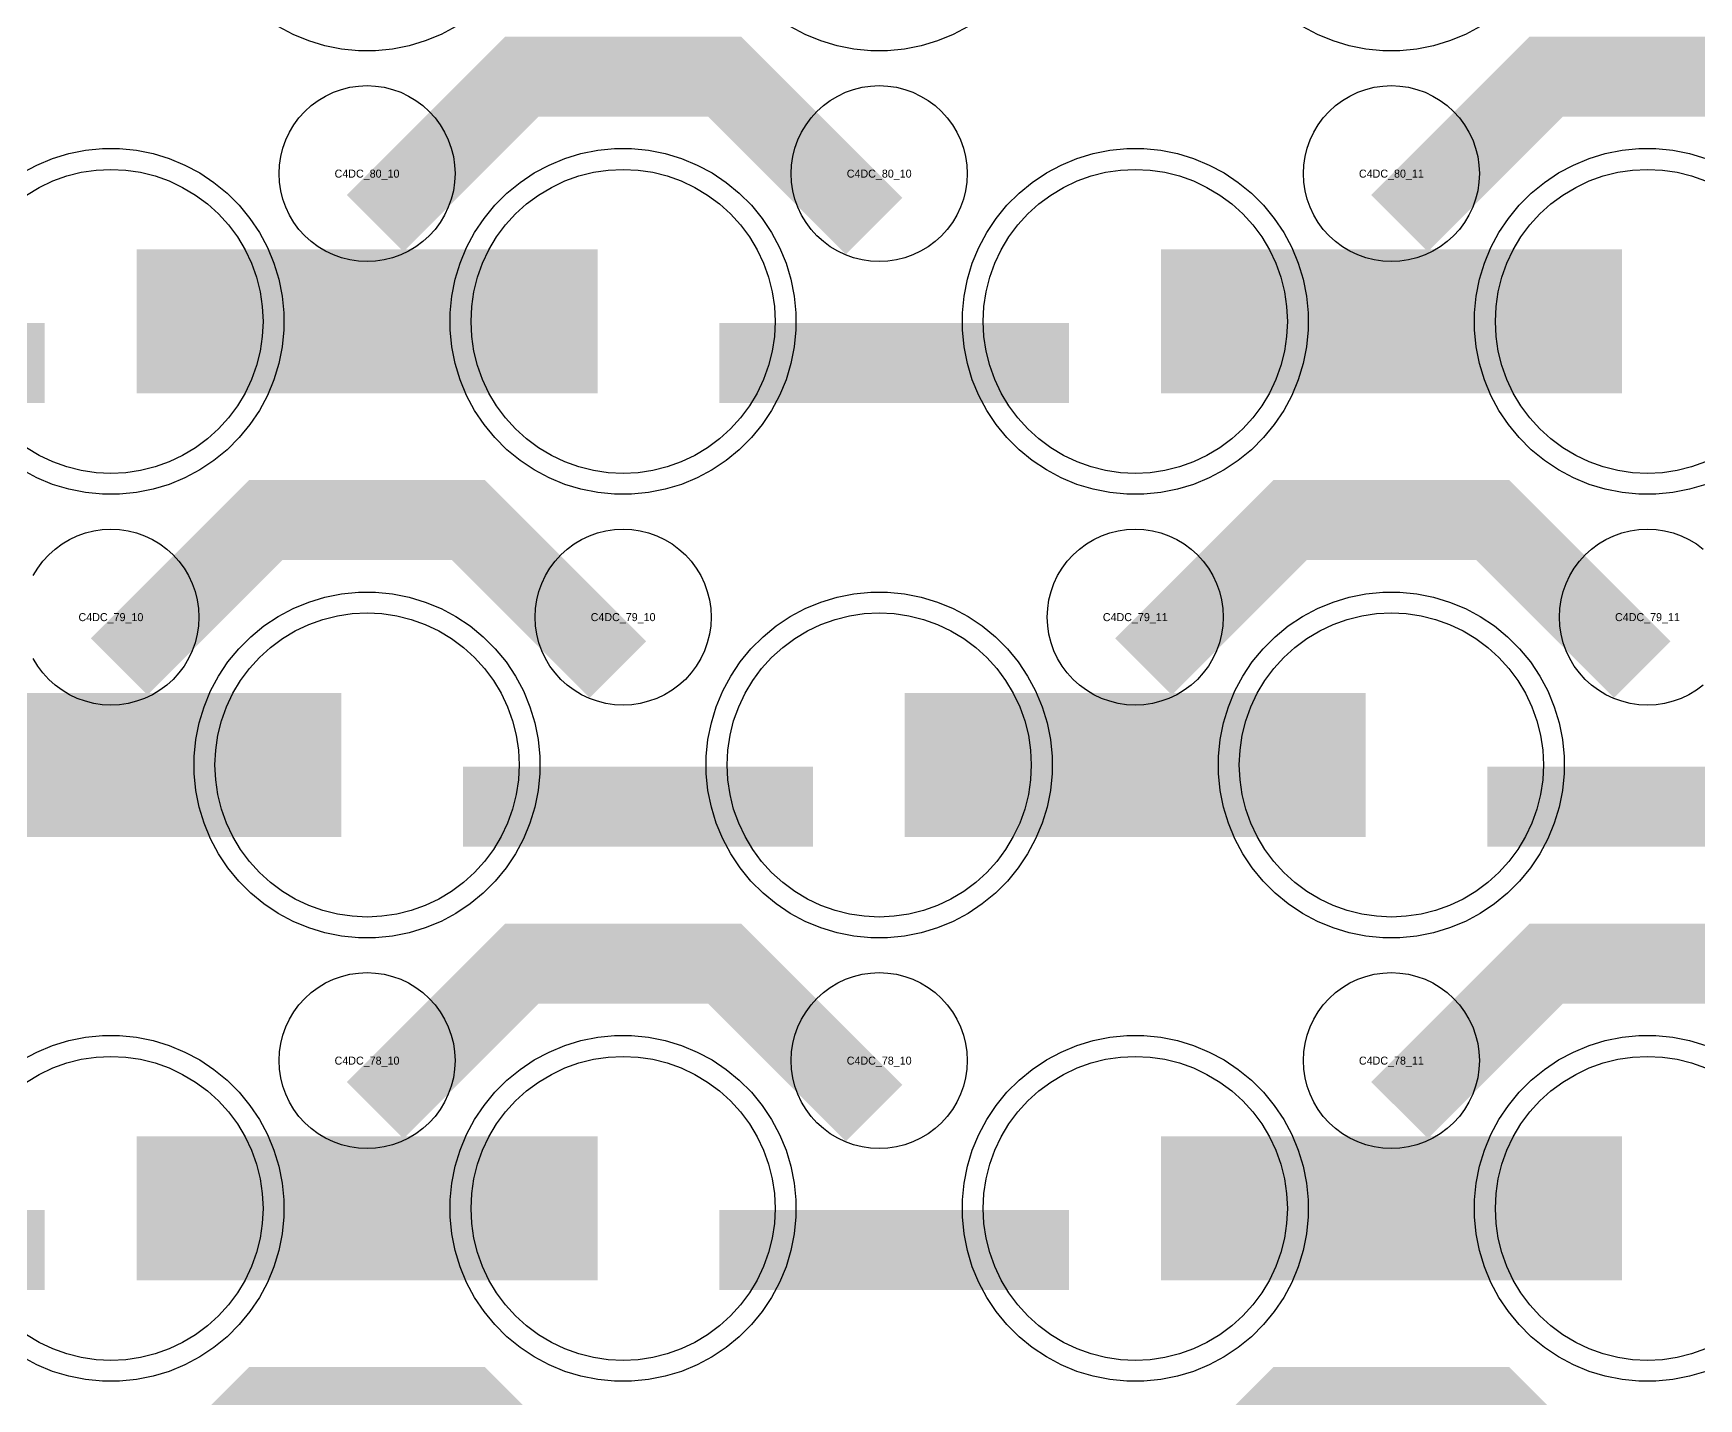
# Model space of a CAD drawing. Extents: x -11880 to 11880, y -14992 to 14992.
# Drawn here: x -8824 to -8304, y -4091 to -3664 of the extents above; entities that cross this region are included whole.
import ezdxf
from ezdxf.enums import TextEntityAlignment as Align

# ---------------------------------------------------------------- set-up
doc = ezdxf.new("R2010")
doc.units = 0
doc.header["$MEASUREMENT"] = 0
for name, color, linetype in [('GDS_775_DT_237', 138, 'CONTINUOUS'), ('RDL1_FS', 34, 'CONTINUOUS'), ('RDL_BS', 160, 'CONTINUOUS')]:
    doc.layers.add(name, color=color, linetype=linetype)

msp = doc.modelspace()

# ---------------------------------------------------------------- linework, layer by layer
at = {"layer": 'RDL1_FS', "color": 240, "true_color": 0xed1f24}
for points in [[(-8826.395, -3714.938), (-8822.395, -3712.54), (-8818.181, -3710.548), (-8813.791, -3708.976), (-8809.268, -3707.844), (-8804.657, -3707.16), (-8800, -3706.931), (-8795.343, -3707.16), (-8790.732, -3707.844), (-8786.209, -3708.976), (-8781.819, -3710.548), (-8777.605, -3712.54), (-8773.605, -3714.938), (-8769.86, -3717.716), (-8766.406, -3720.846), (-8763.276, -3724.3), (-8760.498, -3728.045), (-8758.1, -3732.045), (-8756.108, -3736.259), (-8754.536, -3740.649), (-8753.404, -3745.172), (-8752.72, -3749.783), (-8752.491, -3754.44), (-8752.72, -3759.097), (-8753.404, -3763.708), (-8754.536, -3768.231), (-8756.108, -3772.621), (-8758.1, -3776.835), (-8760.498, -3780.835), (-8763.276, -3784.58), (-8766.406, -3788.034), (-8769.86, -3791.164), (-8773.605, -3793.942), (-8777.605, -3796.34), (-8781.819, -3798.332), (-8786.209, -3799.904), (-8790.732, -3801.036), (-8795.343, -3801.72), (-8800, -3801.949), (-8804.657, -3801.72), (-8809.268, -3801.036), (-8813.791, -3799.904), (-8818.181, -3798.332), (-8822.395, -3796.34), (-8826.395, -3793.942)], [(-8301.819, -3798.332), (-8306.209, -3799.904), (-8310.732, -3801.036), (-8315.343, -3801.72), (-8320, -3801.949), (-8324.657, -3801.72), (-8329.268, -3801.036), (-8333.791, -3799.904), (-8338.181, -3798.332), (-8342.395, -3796.34), (-8346.395, -3793.942), (-8350.14, -3791.164), (-8353.594, -3788.034), (-8356.724, -3784.58), (-8359.502, -3780.835), (-8361.9, -3776.835), (-8363.892, -3772.621), (-8365.464, -3768.231), (-8366.596, -3763.708), (-8367.28, -3759.097), (-8367.509, -3754.44), (-8367.28, -3749.783), (-8366.596, -3745.172), (-8365.464, -3740.649), (-8363.892, -3736.259), (-8361.9, -3732.045), (-8359.502, -3728.045), (-8356.724, -3724.3), (-8353.594, -3720.846), (-8350.14, -3717.716), (-8346.395, -3714.938), (-8342.395, -3712.54), (-8338.181, -3710.548), (-8333.791, -3708.976), (-8329.268, -3707.844), (-8324.657, -3707.16), (-8320, -3706.931), (-8315.343, -3707.16), (-8310.732, -3707.844), (-8306.209, -3708.976), (-8301.819, -3710.548)]]:
    msp.add_lwpolyline(points, dxfattribs=at)
for points in [[(-8640, -3801.949), (-8644.657, -3801.72), (-8649.268, -3801.036), (-8653.791, -3799.904), (-8658.181, -3798.332), (-8662.395, -3796.34), (-8666.395, -3793.942), (-8670.14, -3791.164), (-8673.594, -3788.034), (-8676.724, -3784.58), (-8679.502, -3780.835), (-8681.9, -3776.835), (-8683.892, -3772.621), (-8685.464, -3768.231), (-8686.596, -3763.708), (-8687.28, -3759.097), (-8687.509, -3754.44), (-8687.28, -3749.783), (-8686.596, -3745.172), (-8685.464, -3740.649), (-8683.892, -3736.259), (-8681.9, -3732.045), (-8679.502, -3728.045), (-8676.724, -3724.3), (-8673.594, -3720.846), (-8670.14, -3717.716), (-8666.395, -3714.938), (-8662.395, -3712.54), (-8658.181, -3710.548), (-8653.791, -3708.976), (-8649.268, -3707.844), (-8644.657, -3707.16), (-8640, -3706.931), (-8635.343, -3707.16), (-8630.732, -3707.844), (-8626.209, -3708.976), (-8621.819, -3710.548), (-8617.605, -3712.54), (-8613.605, -3714.938), (-8609.86, -3717.716), (-8606.406, -3720.846), (-8603.276, -3724.3), (-8600.498, -3728.045), (-8598.1, -3732.045), (-8596.108, -3736.259), (-8594.536, -3740.649), (-8593.404, -3745.172), (-8592.72, -3749.783), (-8592.491, -3754.44), (-8592.72, -3759.097), (-8593.404, -3763.708), (-8594.536, -3768.231), (-8596.108, -3772.621), (-8598.1, -3776.835), (-8600.498, -3780.835), (-8603.276, -3784.58), (-8606.406, -3788.034), (-8609.86, -3791.164), (-8613.605, -3793.942), (-8617.605, -3796.34), (-8621.819, -3798.332), (-8626.209, -3799.904), (-8630.732, -3801.036), (-8635.343, -3801.72)], [(-8480, -3801.949), (-8484.657, -3801.72), (-8489.268, -3801.036), (-8493.791, -3799.904), (-8498.181, -3798.332), (-8502.395, -3796.34), (-8506.395, -3793.942), (-8510.14, -3791.164), (-8513.594, -3788.034), (-8516.724, -3784.58), (-8519.502, -3780.835), (-8521.9, -3776.835), (-8523.892, -3772.621), (-8525.464, -3768.231), (-8526.596, -3763.708), (-8527.28, -3759.097), (-8527.509, -3754.44), (-8527.28, -3749.783), (-8526.596, -3745.172), (-8525.464, -3740.649), (-8523.892, -3736.259), (-8521.9, -3732.045), (-8519.502, -3728.045), (-8516.724, -3724.3), (-8513.594, -3720.846), (-8510.14, -3717.716), (-8506.395, -3714.938), (-8502.395, -3712.54), (-8498.181, -3710.548), (-8493.791, -3708.976), (-8489.268, -3707.844), (-8484.657, -3707.16), (-8480, -3706.931), (-8475.343, -3707.16), (-8470.732, -3707.844), (-8466.209, -3708.976), (-8461.819, -3710.548), (-8457.605, -3712.54), (-8453.605, -3714.938), (-8449.86, -3717.716), (-8446.406, -3720.846), (-8443.276, -3724.3), (-8440.498, -3728.045), (-8438.1, -3732.045), (-8436.108, -3736.259), (-8434.536, -3740.649), (-8433.404, -3745.172), (-8432.72, -3749.783), (-8432.491, -3754.44), (-8432.72, -3759.097), (-8433.404, -3763.708), (-8434.536, -3768.231), (-8436.108, -3772.621), (-8438.1, -3776.835), (-8440.498, -3780.835), (-8443.276, -3784.58), (-8446.406, -3788.034), (-8449.86, -3791.164), (-8453.605, -3793.942), (-8457.605, -3796.34), (-8461.819, -3798.332), (-8466.209, -3799.904), (-8470.732, -3801.036), (-8475.343, -3801.72)], [(-8720, -3940.514), (-8724.657, -3940.285), (-8729.268, -3939.601), (-8733.791, -3938.469), (-8738.181, -3936.897), (-8742.395, -3934.905), (-8746.395, -3932.507), (-8750.14, -3929.729), (-8753.594, -3926.599), (-8756.724, -3923.145), (-8759.502, -3919.4), (-8761.9, -3915.4), (-8763.892, -3911.186), (-8765.464, -3906.796), (-8766.596, -3902.273), (-8767.28, -3897.662), (-8767.509, -3893.005), (-8767.28, -3888.348), (-8766.596, -3883.737), (-8765.464, -3879.214), (-8763.892, -3874.824), (-8761.9, -3870.61), (-8759.502, -3866.61), (-8756.724, -3862.865), (-8753.594, -3859.411), (-8750.14, -3856.281), (-8746.395, -3853.503), (-8742.395, -3851.105), (-8738.181, -3849.113), (-8733.791, -3847.541), (-8729.268, -3846.409), (-8724.657, -3845.725), (-8720, -3845.496), (-8715.343, -3845.725), (-8710.732, -3846.409), (-8706.209, -3847.541), (-8701.819, -3849.113), (-8697.605, -3851.105), (-8693.605, -3853.503), (-8689.86, -3856.281), (-8686.406, -3859.411), (-8683.276, -3862.865), (-8680.498, -3866.61), (-8678.1, -3870.61), (-8676.108, -3874.824), (-8674.536, -3879.214), (-8673.404, -3883.737), (-8672.72, -3888.348), (-8672.491, -3893.005), (-8672.72, -3897.662), (-8673.404, -3902.273), (-8674.536, -3906.796), (-8676.108, -3911.186), (-8678.1, -3915.4), (-8680.498, -3919.4), (-8683.276, -3923.145), (-8686.406, -3926.599), (-8689.86, -3929.729), (-8693.605, -3932.507), (-8697.605, -3934.905), (-8701.819, -3936.897), (-8706.209, -3938.469), (-8710.732, -3939.601), (-8715.343, -3940.285)], [(-8560, -3940.514), (-8564.657, -3940.285), (-8569.268, -3939.601), (-8573.791, -3938.469), (-8578.181, -3936.897), (-8582.395, -3934.905), (-8586.395, -3932.507), (-8590.14, -3929.729), (-8593.594, -3926.599), (-8596.724, -3923.145), (-8599.502, -3919.4), (-8601.9, -3915.4), (-8603.892, -3911.186), (-8605.464, -3906.796), (-8606.596, -3902.273), (-8607.28, -3897.662), (-8607.509, -3893.005), (-8607.28, -3888.348), (-8606.596, -3883.737), (-8605.464, -3879.214), (-8603.892, -3874.824), (-8601.9, -3870.61), (-8599.502, -3866.61), (-8596.724, -3862.865), (-8593.594, -3859.411), (-8590.14, -3856.281), (-8586.395, -3853.503), (-8582.395, -3851.105), (-8578.181, -3849.113), (-8573.791, -3847.541), (-8569.268, -3846.409), (-8564.657, -3845.725), (-8560, -3845.496), (-8555.343, -3845.725), (-8550.732, -3846.409), (-8546.209, -3847.541), (-8541.819, -3849.113), (-8537.605, -3851.105), (-8533.605, -3853.503), (-8529.86, -3856.281), (-8526.406, -3859.411), (-8523.276, -3862.865), (-8520.498, -3866.61), (-8518.1, -3870.61), (-8516.108, -3874.824), (-8514.536, -3879.214), (-8513.404, -3883.737), (-8512.72, -3888.348), (-8512.491, -3893.005), (-8512.72, -3897.662), (-8513.404, -3902.273), (-8514.536, -3906.796), (-8516.108, -3911.186), (-8518.1, -3915.4), (-8520.498, -3919.4), (-8523.276, -3923.145), (-8526.406, -3926.599), (-8529.86, -3929.729), (-8533.605, -3932.507), (-8537.605, -3934.905), (-8541.819, -3936.897), (-8546.209, -3938.469), (-8550.732, -3939.601), (-8555.343, -3940.285)], [(-8400, -3940.514), (-8404.657, -3940.285), (-8409.268, -3939.601), (-8413.791, -3938.469), (-8418.181, -3936.897), (-8422.395, -3934.905), (-8426.395, -3932.507), (-8430.14, -3929.729), (-8433.594, -3926.599), (-8436.724, -3923.145), (-8439.502, -3919.4), (-8441.9, -3915.4), (-8443.892, -3911.186), (-8445.464, -3906.796), (-8446.596, -3902.273), (-8447.28, -3897.662), (-8447.509, -3893.005), (-8447.28, -3888.348), (-8446.596, -3883.737), (-8445.464, -3879.214), (-8443.892, -3874.824), (-8441.9, -3870.61), (-8439.502, -3866.61), (-8436.724, -3862.865), (-8433.594, -3859.411), (-8430.14, -3856.281), (-8426.395, -3853.503), (-8422.395, -3851.105), (-8418.181, -3849.113), (-8413.791, -3847.541), (-8409.268, -3846.409), (-8404.657, -3845.725), (-8400, -3845.496), (-8395.343, -3845.725), (-8390.732, -3846.409), (-8386.209, -3847.541), (-8381.819, -3849.113), (-8377.605, -3851.105), (-8373.605, -3853.503), (-8369.86, -3856.281), (-8366.406, -3859.411), (-8363.276, -3862.865), (-8360.498, -3866.61), (-8358.1, -3870.61), (-8356.108, -3874.824), (-8354.536, -3879.214), (-8353.404, -3883.737), (-8352.72, -3888.348), (-8352.491, -3893.005), (-8352.72, -3897.662), (-8353.404, -3902.273), (-8354.536, -3906.796), (-8356.108, -3911.186), (-8358.1, -3915.4), (-8360.498, -3919.4), (-8363.276, -3923.145), (-8366.406, -3926.599), (-8369.86, -3929.729), (-8373.605, -3932.507), (-8377.605, -3934.905), (-8381.819, -3936.897), (-8386.209, -3938.469), (-8390.732, -3939.601), (-8395.343, -3940.285)]]:
    msp.add_lwpolyline(points, close=True, dxfattribs=at)
for points in [[(-8791.998, -3754.44, 45, 45, 0), (-8719.998, -3754.44, 45, 45, 0)], [(-8719.998, -3754.44, 45, 45, 0), (-8647.998, -3754.44, 45, 45, 0)], [(-8471.998, -3754.44, 45, 45, 0), (-8399.998, -3754.44, 45, 45, 0)], [(-8399.998, -3754.44, 45, 45, 0), (-8327.998, -3754.44, 45, 45, 0)], [(-8871.998, -3893.005, 45, 45, 0), (-8799.998, -3893.005, 45, 45, 0)], [(-8799.998, -3893.005, 45, 45, 0), (-8727.998, -3893.005, 45, 45, 0)], [(-8551.998, -3893.005, 45, 45, 0), (-8479.998, -3893.005, 45, 45, 0)], [(-8479.998, -3893.005, 45, 45, 0), (-8407.998, -3893.005, 45, 45, 0)]]:
    msp.add_lwpolyline(points, format="xyseb", dxfattribs=at)
at = {"layer": 'RDL1_FS'}
for points in [[(-8826.395, -3992.063), (-8822.395, -3989.665), (-8818.181, -3987.673), (-8813.791, -3986.101), (-8809.268, -3984.969), (-8804.657, -3984.285), (-8800, -3984.056), (-8795.343, -3984.285), (-8790.732, -3984.969), (-8786.209, -3986.101), (-8781.819, -3987.673), (-8777.605, -3989.665), (-8773.605, -3992.063), (-8769.86, -3994.841), (-8766.406, -3997.971), (-8763.276, -4001.425), (-8760.498, -4005.17), (-8758.1, -4009.17), (-8756.108, -4013.384), (-8754.536, -4017.774), (-8753.404, -4022.297), (-8752.72, -4026.908), (-8752.491, -4031.565), (-8752.72, -4036.222), (-8753.404, -4040.833), (-8754.536, -4045.356), (-8756.108, -4049.746), (-8758.1, -4053.96), (-8760.498, -4057.96), (-8763.276, -4061.705), (-8766.406, -4065.159), (-8769.86, -4068.289), (-8773.605, -4071.067), (-8777.605, -4073.465), (-8781.819, -4075.457), (-8786.209, -4077.029), (-8790.732, -4078.161), (-8795.343, -4078.845), (-8800, -4079.074), (-8804.657, -4078.845), (-8809.268, -4078.161), (-8813.791, -4077.029), (-8818.181, -4075.457), (-8822.395, -4073.465), (-8826.395, -4071.067)], [(-8301.819, -4075.457), (-8306.209, -4077.029), (-8310.732, -4078.161), (-8315.343, -4078.845), (-8320, -4079.074), (-8324.657, -4078.845), (-8329.268, -4078.161), (-8333.791, -4077.029), (-8338.181, -4075.457), (-8342.395, -4073.465), (-8346.395, -4071.067), (-8350.14, -4068.289), (-8353.594, -4065.159), (-8356.724, -4061.705), (-8359.502, -4057.96), (-8361.9, -4053.96), (-8363.892, -4049.746), (-8365.464, -4045.356), (-8366.596, -4040.833), (-8367.28, -4036.222), (-8367.509, -4031.565), (-8367.28, -4026.908), (-8366.596, -4022.297), (-8365.464, -4017.774), (-8363.892, -4013.384), (-8361.9, -4009.17), (-8359.502, -4005.17), (-8356.724, -4001.425), (-8353.594, -3997.971), (-8350.14, -3994.841), (-8346.395, -3992.063), (-8342.395, -3989.665), (-8338.181, -3987.673), (-8333.791, -3986.101), (-8329.268, -3984.969), (-8324.657, -3984.285), (-8320, -3984.056), (-8315.343, -3984.285), (-8310.732, -3984.969), (-8306.209, -3986.101), (-8301.819, -3987.673)]]:
    msp.add_lwpolyline(points, dxfattribs=at)
for points in [[(-8640, -4079.074), (-8644.657, -4078.845), (-8649.268, -4078.161), (-8653.791, -4077.029), (-8658.181, -4075.457), (-8662.395, -4073.465), (-8666.395, -4071.067), (-8670.14, -4068.289), (-8673.594, -4065.159), (-8676.724, -4061.705), (-8679.502, -4057.96), (-8681.9, -4053.96), (-8683.892, -4049.746), (-8685.464, -4045.356), (-8686.596, -4040.833), (-8687.28, -4036.222), (-8687.509, -4031.565), (-8687.28, -4026.908), (-8686.596, -4022.297), (-8685.464, -4017.774), (-8683.892, -4013.384), (-8681.9, -4009.17), (-8679.502, -4005.17), (-8676.724, -4001.425), (-8673.594, -3997.971), (-8670.14, -3994.841), (-8666.395, -3992.063), (-8662.395, -3989.665), (-8658.181, -3987.673), (-8653.791, -3986.101), (-8649.268, -3984.969), (-8644.657, -3984.285), (-8640, -3984.056), (-8635.343, -3984.285), (-8630.732, -3984.969), (-8626.209, -3986.101), (-8621.819, -3987.673), (-8617.605, -3989.665), (-8613.605, -3992.063), (-8609.86, -3994.841), (-8606.406, -3997.971), (-8603.276, -4001.425), (-8600.498, -4005.17), (-8598.1, -4009.17), (-8596.108, -4013.384), (-8594.536, -4017.774), (-8593.404, -4022.297), (-8592.72, -4026.908), (-8592.491, -4031.565), (-8592.72, -4036.222), (-8593.404, -4040.833), (-8594.536, -4045.356), (-8596.108, -4049.746), (-8598.1, -4053.96), (-8600.498, -4057.96), (-8603.276, -4061.705), (-8606.406, -4065.159), (-8609.86, -4068.289), (-8613.605, -4071.067), (-8617.605, -4073.465), (-8621.819, -4075.457), (-8626.209, -4077.029), (-8630.732, -4078.161), (-8635.343, -4078.845)], [(-8480, -4079.074), (-8484.657, -4078.845), (-8489.268, -4078.161), (-8493.791, -4077.029), (-8498.181, -4075.457), (-8502.395, -4073.465), (-8506.395, -4071.067), (-8510.14, -4068.289), (-8513.594, -4065.159), (-8516.724, -4061.705), (-8519.502, -4057.96), (-8521.9, -4053.96), (-8523.892, -4049.746), (-8525.464, -4045.356), (-8526.596, -4040.833), (-8527.28, -4036.222), (-8527.509, -4031.565), (-8527.28, -4026.908), (-8526.596, -4022.297), (-8525.464, -4017.774), (-8523.892, -4013.384), (-8521.9, -4009.17), (-8519.502, -4005.17), (-8516.724, -4001.425), (-8513.594, -3997.971), (-8510.14, -3994.841), (-8506.395, -3992.063), (-8502.395, -3989.665), (-8498.181, -3987.673), (-8493.791, -3986.101), (-8489.268, -3984.969), (-8484.657, -3984.285), (-8480, -3984.056), (-8475.343, -3984.285), (-8470.732, -3984.969), (-8466.209, -3986.101), (-8461.819, -3987.673), (-8457.605, -3989.665), (-8453.605, -3992.063), (-8449.86, -3994.841), (-8446.406, -3997.971), (-8443.276, -4001.425), (-8440.498, -4005.17), (-8438.1, -4009.17), (-8436.108, -4013.384), (-8434.536, -4017.774), (-8433.404, -4022.297), (-8432.72, -4026.908), (-8432.491, -4031.565), (-8432.72, -4036.222), (-8433.404, -4040.833), (-8434.536, -4045.356), (-8436.108, -4049.746), (-8438.1, -4053.96), (-8440.498, -4057.96), (-8443.276, -4061.705), (-8446.406, -4065.159), (-8449.86, -4068.289), (-8453.605, -4071.067), (-8457.605, -4073.465), (-8461.819, -4075.457), (-8466.209, -4077.029), (-8470.732, -4078.161), (-8475.343, -4078.845)]]:
    msp.add_lwpolyline(points, close=True, dxfattribs=at)
for points in [[(-8791.998, -4031.565, 45, 45, 0), (-8719.998, -4031.565, 45, 45, 0)], [(-8719.998, -4031.565, 45, 45, 0), (-8647.998, -4031.565, 45, 45, 0)], [(-8471.998, -4031.565, 45, 45, 0), (-8399.998, -4031.565, 45, 45, 0)], [(-8399.998, -4031.565, 45, 45, 0), (-8327.998, -4031.565, 45, 45, 0)]]:
    msp.add_lwpolyline(points, format="xyseb", dxfattribs=at)
at = {"layer": 'RDL_BS'}
for points in [[(-8692.223, -3662.258), (-8696.885, -3664.75), (-8701.795, -3666.781), (-8706.835, -3668.312), (-8712.062, -3669.358), (-8717.356, -3669.875), (-8722.644, -3669.875), (-8727.938, -3669.358), (-8733.165, -3668.312), (-8738.205, -3666.781), (-8743.115, -3664.75), (-8747.777, -3662.258)], [(-8532.223, -3662.258), (-8536.885, -3664.75), (-8541.795, -3666.781), (-8546.835, -3668.312), (-8552.062, -3669.358), (-8557.356, -3669.875), (-8562.644, -3669.875), (-8567.938, -3669.358), (-8573.165, -3668.312), (-8578.205, -3666.781), (-8583.115, -3664.75), (-8587.777, -3662.258)], [(-8372.223, -3662.258), (-8376.885, -3664.75), (-8381.795, -3666.781), (-8386.835, -3668.312), (-8392.062, -3669.358), (-8397.356, -3669.875), (-8402.644, -3669.875), (-8407.938, -3669.358), (-8413.165, -3668.312), (-8418.205, -3666.781), (-8423.115, -3664.75), (-8427.777, -3662.258)], [(-8824.25, -3833.861), (-8822.857, -3831.537), (-8821.254, -3829.374), (-8819.442, -3827.375), (-8817.443, -3825.563), (-8815.28, -3823.96), (-8812.956, -3822.567), (-8810.519, -3821.415), (-8807.984, -3820.508), (-8805.365, -3819.851), (-8802.693, -3819.455), (-8800, -3819.323), (-8797.307, -3819.455), (-8794.635, -3819.851), (-8792.016, -3820.508), (-8789.481, -3821.415), (-8787.044, -3822.567), (-8784.72, -3823.96), (-8782.557, -3825.563), (-8780.558, -3827.375), (-8778.746, -3829.374), (-8777.143, -3831.537), (-8775.75, -3833.861), (-8774.598, -3836.298), (-8773.691, -3838.833), (-8773.034, -3841.452), (-8772.638, -3844.124), (-8772.506, -3846.817), (-8772.638, -3849.51), (-8773.034, -3852.182), (-8773.691, -3854.801), (-8774.598, -3857.336), (-8775.75, -3859.773), (-8777.143, -3862.097), (-8778.746, -3864.26), (-8780.558, -3866.259), (-8782.557, -3868.071), (-8784.72, -3869.674), (-8787.044, -3871.067), (-8789.481, -3872.219), (-8792.016, -3873.126), (-8794.635, -3873.783), (-8797.307, -3874.179), (-8800, -3874.311), (-8802.693, -3874.179), (-8805.365, -3873.783), (-8807.984, -3873.126), (-8810.519, -3872.219), (-8812.956, -3871.067), (-8815.28, -3869.674), (-8817.443, -3868.071), (-8819.442, -3866.259), (-8821.254, -3864.26), (-8822.857, -3862.097), (-8824.25, -3859.773)], [(-8302.557, -3868.071), (-8304.72, -3869.674), (-8307.044, -3871.067), (-8309.481, -3872.219), (-8312.016, -3873.126), (-8314.635, -3873.783), (-8317.307, -3874.179), (-8320, -3874.311), (-8322.693, -3874.179), (-8325.365, -3873.783), (-8327.984, -3873.126), (-8330.519, -3872.219), (-8332.956, -3871.067), (-8335.28, -3869.674), (-8337.443, -3868.071), (-8339.442, -3866.259), (-8341.254, -3864.26), (-8342.857, -3862.097), (-8344.25, -3859.773), (-8345.402, -3857.336), (-8346.309, -3854.801), (-8346.966, -3852.182), (-8347.362, -3849.51), (-8347.494, -3846.817), (-8347.362, -3844.124), (-8346.966, -3841.452), (-8346.309, -3838.833), (-8345.402, -3836.298), (-8344.25, -3833.861), (-8342.857, -3831.537), (-8341.254, -3829.374), (-8339.442, -3827.375), (-8337.443, -3825.563), (-8335.28, -3823.96), (-8332.956, -3822.567), (-8330.519, -3821.415), (-8327.984, -3820.508), (-8325.365, -3819.851), (-8322.693, -3819.455), (-8320, -3819.323), (-8317.307, -3819.455), (-8314.635, -3819.851), (-8312.016, -3820.508), (-8309.481, -3821.415), (-8307.044, -3822.567), (-8304.72, -3823.96), (-8302.557, -3825.563)], [(-8827.777, -3985.182), (-8823.115, -3982.69), (-8818.205, -3980.659), (-8813.165, -3979.128), (-8807.938, -3978.082), (-8802.644, -3977.565), (-8797.356, -3977.565), (-8792.062, -3978.082), (-8786.835, -3979.128), (-8781.795, -3980.659), (-8776.885, -3982.69), (-8772.223, -3985.182), (-8767.809, -3988.129), (-8763.708, -3991.491), (-8759.926, -3995.273), (-8756.564, -3999.374), (-8753.617, -4003.788), (-8751.125, -4008.45), (-8749.094, -4013.36), (-8747.563, -4018.4), (-8746.517, -4023.627), (-8746, -4028.921), (-8746, -4034.209), (-8746.517, -4039.503), (-8747.563, -4044.73), (-8749.094, -4049.77), (-8751.125, -4054.68), (-8753.617, -4059.342), (-8756.564, -4063.756), (-8759.926, -4067.857), (-8763.708, -4071.639), (-8767.809, -4075.001), (-8772.223, -4077.948), (-8776.885, -4080.44), (-8781.795, -4082.471), (-8786.835, -4084.002), (-8792.062, -4085.048), (-8797.356, -4085.565), (-8802.644, -4085.565), (-8807.938, -4085.048), (-8813.165, -4084.002), (-8818.205, -4082.471), (-8823.115, -4080.44), (-8827.777, -4077.948)], [(-8301.795, -4082.471), (-8306.835, -4084.002), (-8312.062, -4085.048), (-8317.356, -4085.565), (-8322.644, -4085.565), (-8327.938, -4085.048), (-8333.165, -4084.002), (-8338.205, -4082.471), (-8343.115, -4080.44), (-8347.777, -4077.948), (-8352.191, -4075.001), (-8356.292, -4071.639), (-8360.074, -4067.857), (-8363.436, -4063.756), (-8366.383, -4059.342), (-8368.875, -4054.68), (-8370.906, -4049.77), (-8372.437, -4044.73), (-8373.483, -4039.503), (-8374, -4034.209), (-8374, -4028.921), (-8373.483, -4023.627), (-8372.437, -4018.4), (-8370.906, -4013.36), (-8368.875, -4008.45), (-8366.383, -4003.788), (-8363.436, -3999.374), (-8360.074, -3995.273), (-8356.292, -3991.491), (-8352.191, -3988.129), (-8347.777, -3985.182), (-8343.115, -3982.69), (-8338.205, -3980.659), (-8333.165, -3979.128), (-8327.938, -3978.082), (-8322.644, -3977.565), (-8317.356, -3977.565), (-8312.062, -3978.082), (-8306.835, -3979.128), (-8301.795, -3980.659)]]:
    msp.add_lwpolyline(points, dxfattribs=at)
for points in [[(-8717.438, -3723.754, 25, 25, 0), (-8671.623, -3677.939, 25, 25, 0), (-8638.07, -3677.939, 25, 25, 0)], [(-8561.599, -3724.653, 25, 25, 0), (-8608.313, -3677.939, 25, 25, 0), (-8638.071, -3677.939, 25, 25, 0)], [(-8397.438, -3723.754, 25, 25, 0), (-8351.623, -3677.939, 25, 25, 0), (-8318.07, -3677.939, 25, 25, 0)], [(-8241.599, -3724.653, 25, 25, 0), (-8288.313, -3677.939, 25, 25, 0), (-8318.071, -3677.939, 25, 25, 0)], [(-8797.438, -3862.319, 25, 25, 0), (-8751.623, -3816.504, 25, 25, 0), (-8718.07, -3816.504, 25, 25, 0)], [(-8641.599, -3863.218, 25, 25, 0), (-8688.313, -3816.504, 25, 25, 0), (-8718.071, -3816.504, 25, 25, 0)], [(-8477.438, -3862.319, 25, 25, 0), (-8431.623, -3816.504, 25, 25, 0), (-8398.07, -3816.504, 25, 25, 0)], [(-8321.599, -3863.218, 25, 25, 0), (-8368.313, -3816.504, 25, 25, 0), (-8398.071, -3816.504, 25, 25, 0)], [(-8717.438, -4000.879, 25, 25, 0), (-8671.623, -3955.064, 25, 25, 0), (-8638.07, -3955.064, 25, 25, 0)], [(-8561.599, -4001.778, 25, 25, 0), (-8608.313, -3955.064, 25, 25, 0), (-8638.071, -3955.064, 25, 25, 0)], [(-8397.438, -4000.879, 25, 25, 0), (-8351.623, -3955.064, 25, 25, 0), (-8318.07, -3955.064, 25, 25, 0)], [(-8241.599, -4001.778, 25, 25, 0), (-8288.313, -3955.064, 25, 25, 0), (-8318.071, -3955.064, 25, 25, 0)], [(-8929.984, -4044.578, 25, 25, 0), (-8820.719, -4044.578, 25, 25, 0)], [(-8609.984, -4044.578, 25, 25, 0), (-8500.719, -4044.578, 25, 25, 0)], [(-8797.438, -4139.444, 25, 25, 0), (-8751.623, -4093.629, 25, 25, 0), (-8718.07, -4093.629, 25, 25, 0)], [(-8641.599, -4140.343, 25, 25, 0), (-8688.313, -4093.629, 25, 25, 0), (-8718.071, -4093.629, 25, 25, 0)], [(-8477.438, -4139.444, 25, 25, 0), (-8431.623, -4093.629, 25, 25, 0), (-8398.07, -4093.629, 25, 25, 0)], [(-8321.599, -4140.343, 25, 25, 0), (-8368.313, -4093.629, 25, 25, 0), (-8398.071, -4093.629, 25, 25, 0)]]:
    msp.add_lwpolyline(points, format="xyseb", dxfattribs=at)
for points in [[(-8720, -3735.746), (-8722.693, -3735.614), (-8725.365, -3735.218), (-8727.984, -3734.561), (-8730.519, -3733.654), (-8732.956, -3732.502), (-8735.28, -3731.109), (-8737.443, -3729.506), (-8739.442, -3727.694), (-8741.254, -3725.695), (-8742.857, -3723.532), (-8744.25, -3721.208), (-8745.402, -3718.771), (-8746.309, -3716.236), (-8746.966, -3713.617), (-8747.362, -3710.945), (-8747.494, -3708.252), (-8747.362, -3705.559), (-8746.966, -3702.887), (-8746.309, -3700.268), (-8745.402, -3697.733), (-8744.25, -3695.296), (-8742.857, -3692.972), (-8741.254, -3690.809), (-8739.442, -3688.81), (-8737.443, -3686.998), (-8735.28, -3685.395), (-8732.956, -3684.002), (-8730.519, -3682.85), (-8727.984, -3681.943), (-8725.365, -3681.286), (-8722.693, -3680.89), (-8720, -3680.758), (-8717.307, -3680.89), (-8714.635, -3681.286), (-8712.016, -3681.943), (-8709.481, -3682.85), (-8707.044, -3684.002), (-8704.72, -3685.395), (-8702.557, -3686.998), (-8700.558, -3688.81), (-8698.746, -3690.809), (-8697.143, -3692.972), (-8695.75, -3695.296), (-8694.598, -3697.733), (-8693.691, -3700.268), (-8693.034, -3702.887), (-8692.638, -3705.559), (-8692.506, -3708.252), (-8692.638, -3710.945), (-8693.034, -3713.617), (-8693.691, -3716.236), (-8694.598, -3718.771), (-8695.75, -3721.208), (-8697.143, -3723.532), (-8698.746, -3725.695), (-8700.558, -3727.694), (-8702.557, -3729.506), (-8704.72, -3731.109), (-8707.044, -3732.502), (-8709.481, -3733.654), (-8712.016, -3734.561), (-8714.635, -3735.218), (-8717.307, -3735.614)], [(-8560, -3735.746), (-8562.693, -3735.614), (-8565.365, -3735.218), (-8567.984, -3734.561), (-8570.519, -3733.654), (-8572.956, -3732.502), (-8575.28, -3731.109), (-8577.443, -3729.506), (-8579.442, -3727.694), (-8581.254, -3725.695), (-8582.857, -3723.532), (-8584.25, -3721.208), (-8585.402, -3718.771), (-8586.309, -3716.236), (-8586.966, -3713.617), (-8587.362, -3710.945), (-8587.494, -3708.252), (-8587.362, -3705.559), (-8586.966, -3702.887), (-8586.309, -3700.268), (-8585.402, -3697.733), (-8584.25, -3695.296), (-8582.857, -3692.972), (-8581.254, -3690.809), (-8579.442, -3688.81), (-8577.443, -3686.998), (-8575.28, -3685.395), (-8572.956, -3684.002), (-8570.519, -3682.85), (-8567.984, -3681.943), (-8565.365, -3681.286), (-8562.693, -3680.89), (-8560, -3680.758), (-8557.307, -3680.89), (-8554.635, -3681.286), (-8552.016, -3681.943), (-8549.481, -3682.85), (-8547.044, -3684.002), (-8544.72, -3685.395), (-8542.557, -3686.998), (-8540.558, -3688.81), (-8538.746, -3690.809), (-8537.143, -3692.972), (-8535.75, -3695.296), (-8534.598, -3697.733), (-8533.691, -3700.268), (-8533.034, -3702.887), (-8532.638, -3705.559), (-8532.506, -3708.252), (-8532.638, -3710.945), (-8533.034, -3713.617), (-8533.691, -3716.236), (-8534.598, -3718.771), (-8535.75, -3721.208), (-8537.143, -3723.532), (-8538.746, -3725.695), (-8540.558, -3727.694), (-8542.557, -3729.506), (-8544.72, -3731.109), (-8547.044, -3732.502), (-8549.481, -3733.654), (-8552.016, -3734.561), (-8554.635, -3735.218), (-8557.307, -3735.614)], [(-8400, -3735.746), (-8402.693, -3735.614), (-8405.365, -3735.218), (-8407.984, -3734.561), (-8410.519, -3733.654), (-8412.956, -3732.502), (-8415.28, -3731.109), (-8417.443, -3729.506), (-8419.442, -3727.694), (-8421.254, -3725.695), (-8422.857, -3723.532), (-8424.25, -3721.208), (-8425.402, -3718.771), (-8426.309, -3716.236), (-8426.966, -3713.617), (-8427.362, -3710.945), (-8427.494, -3708.252), (-8427.362, -3705.559), (-8426.966, -3702.887), (-8426.309, -3700.268), (-8425.402, -3697.733), (-8424.25, -3695.296), (-8422.857, -3692.972), (-8421.254, -3690.809), (-8419.442, -3688.81), (-8417.443, -3686.998), (-8415.28, -3685.395), (-8412.956, -3684.002), (-8410.519, -3682.85), (-8407.984, -3681.943), (-8405.365, -3681.286), (-8402.693, -3680.89), (-8400, -3680.758), (-8397.307, -3680.89), (-8394.635, -3681.286), (-8392.016, -3681.943), (-8389.481, -3682.85), (-8387.044, -3684.002), (-8384.72, -3685.395), (-8382.557, -3686.998), (-8380.558, -3688.81), (-8378.746, -3690.809), (-8377.143, -3692.972), (-8375.75, -3695.296), (-8374.598, -3697.733), (-8373.691, -3700.268), (-8373.034, -3702.887), (-8372.638, -3705.559), (-8372.506, -3708.252), (-8372.638, -3710.945), (-8373.034, -3713.617), (-8373.691, -3716.236), (-8374.598, -3718.771), (-8375.75, -3721.208), (-8377.143, -3723.532), (-8378.746, -3725.695), (-8380.558, -3727.694), (-8382.557, -3729.506), (-8384.72, -3731.109), (-8387.044, -3732.502), (-8389.481, -3733.654), (-8392.016, -3734.561), (-8394.635, -3735.218), (-8397.307, -3735.614)], [(-8640, -3874.311), (-8642.693, -3874.179), (-8645.365, -3873.783), (-8647.984, -3873.126), (-8650.519, -3872.219), (-8652.956, -3871.067), (-8655.28, -3869.674), (-8657.443, -3868.071), (-8659.442, -3866.259), (-8661.254, -3864.26), (-8662.857, -3862.097), (-8664.25, -3859.773), (-8665.402, -3857.336), (-8666.309, -3854.801), (-8666.966, -3852.182), (-8667.362, -3849.51), (-8667.494, -3846.817), (-8667.362, -3844.124), (-8666.966, -3841.452), (-8666.309, -3838.833), (-8665.402, -3836.298), (-8664.25, -3833.861), (-8662.857, -3831.537), (-8661.254, -3829.374), (-8659.442, -3827.375), (-8657.443, -3825.563), (-8655.28, -3823.96), (-8652.956, -3822.567), (-8650.519, -3821.415), (-8647.984, -3820.508), (-8645.365, -3819.851), (-8642.693, -3819.455), (-8640, -3819.323), (-8637.307, -3819.455), (-8634.635, -3819.851), (-8632.016, -3820.508), (-8629.481, -3821.415), (-8627.044, -3822.567), (-8624.72, -3823.96), (-8622.557, -3825.563), (-8620.558, -3827.375), (-8618.746, -3829.374), (-8617.143, -3831.537), (-8615.75, -3833.861), (-8614.598, -3836.298), (-8613.691, -3838.833), (-8613.034, -3841.452), (-8612.638, -3844.124), (-8612.506, -3846.817), (-8612.638, -3849.51), (-8613.034, -3852.182), (-8613.691, -3854.801), (-8614.598, -3857.336), (-8615.75, -3859.773), (-8617.143, -3862.097), (-8618.746, -3864.26), (-8620.558, -3866.259), (-8622.557, -3868.071), (-8624.72, -3869.674), (-8627.044, -3871.067), (-8629.481, -3872.219), (-8632.016, -3873.126), (-8634.635, -3873.783), (-8637.307, -3874.179)], [(-8480, -3874.311), (-8482.693, -3874.179), (-8485.365, -3873.783), (-8487.984, -3873.126), (-8490.519, -3872.219), (-8492.956, -3871.067), (-8495.28, -3869.674), (-8497.443, -3868.071), (-8499.442, -3866.259), (-8501.254, -3864.26), (-8502.857, -3862.097), (-8504.25, -3859.773), (-8505.402, -3857.336), (-8506.309, -3854.801), (-8506.966, -3852.182), (-8507.362, -3849.51), (-8507.494, -3846.817), (-8507.362, -3844.124), (-8506.966, -3841.452), (-8506.309, -3838.833), (-8505.402, -3836.298), (-8504.25, -3833.861), (-8502.857, -3831.537), (-8501.254, -3829.374), (-8499.442, -3827.375), (-8497.443, -3825.563), (-8495.28, -3823.96), (-8492.956, -3822.567), (-8490.519, -3821.415), (-8487.984, -3820.508), (-8485.365, -3819.851), (-8482.693, -3819.455), (-8480, -3819.323), (-8477.307, -3819.455), (-8474.635, -3819.851), (-8472.016, -3820.508), (-8469.481, -3821.415), (-8467.044, -3822.567), (-8464.72, -3823.96), (-8462.557, -3825.563), (-8460.558, -3827.375), (-8458.746, -3829.374), (-8457.143, -3831.537), (-8455.75, -3833.861), (-8454.598, -3836.298), (-8453.691, -3838.833), (-8453.034, -3841.452), (-8452.638, -3844.124), (-8452.506, -3846.817), (-8452.638, -3849.51), (-8453.034, -3852.182), (-8453.691, -3854.801), (-8454.598, -3857.336), (-8455.75, -3859.773), (-8457.143, -3862.097), (-8458.746, -3864.26), (-8460.558, -3866.259), (-8462.557, -3868.071), (-8464.72, -3869.674), (-8467.044, -3871.067), (-8469.481, -3872.219), (-8472.016, -3873.126), (-8474.635, -3873.783), (-8477.307, -3874.179)], [(-8720, -4012.871), (-8722.693, -4012.739), (-8725.365, -4012.343), (-8727.984, -4011.686), (-8730.519, -4010.779), (-8732.956, -4009.627), (-8735.28, -4008.234), (-8737.443, -4006.631), (-8739.442, -4004.819), (-8741.254, -4002.82), (-8742.857, -4000.657), (-8744.25, -3998.333), (-8745.402, -3995.896), (-8746.309, -3993.361), (-8746.966, -3990.742), (-8747.362, -3988.07), (-8747.494, -3985.377), (-8747.362, -3982.684), (-8746.966, -3980.012), (-8746.309, -3977.393), (-8745.402, -3974.858), (-8744.25, -3972.421), (-8742.857, -3970.097), (-8741.254, -3967.934), (-8739.442, -3965.935), (-8737.443, -3964.123), (-8735.28, -3962.52), (-8732.956, -3961.127), (-8730.519, -3959.975), (-8727.984, -3959.068), (-8725.365, -3958.411), (-8722.693, -3958.015), (-8720, -3957.883), (-8717.307, -3958.015), (-8714.635, -3958.411), (-8712.016, -3959.068), (-8709.481, -3959.975), (-8707.044, -3961.127), (-8704.72, -3962.52), (-8702.557, -3964.123), (-8700.558, -3965.935), (-8698.746, -3967.934), (-8697.143, -3970.097), (-8695.75, -3972.421), (-8694.598, -3974.858), (-8693.691, -3977.393), (-8693.034, -3980.012), (-8692.638, -3982.684), (-8692.506, -3985.377), (-8692.638, -3988.07), (-8693.034, -3990.742), (-8693.691, -3993.361), (-8694.598, -3995.896), (-8695.75, -3998.333), (-8697.143, -4000.657), (-8698.746, -4002.82), (-8700.558, -4004.819), (-8702.557, -4006.631), (-8704.72, -4008.234), (-8707.044, -4009.627), (-8709.481, -4010.779), (-8712.016, -4011.686), (-8714.635, -4012.343), (-8717.307, -4012.739)], [(-8560, -4012.871), (-8562.693, -4012.739), (-8565.365, -4012.343), (-8567.984, -4011.686), (-8570.519, -4010.779), (-8572.956, -4009.627), (-8575.28, -4008.234), (-8577.443, -4006.631), (-8579.442, -4004.819), (-8581.254, -4002.82), (-8582.857, -4000.657), (-8584.25, -3998.333), (-8585.402, -3995.896), (-8586.309, -3993.361), (-8586.966, -3990.742), (-8587.362, -3988.07), (-8587.494, -3985.377), (-8587.362, -3982.684), (-8586.966, -3980.012), (-8586.309, -3977.393), (-8585.402, -3974.858), (-8584.25, -3972.421), (-8582.857, -3970.097), (-8581.254, -3967.934), (-8579.442, -3965.935), (-8577.443, -3964.123), (-8575.28, -3962.52), (-8572.956, -3961.127), (-8570.519, -3959.975), (-8567.984, -3959.068), (-8565.365, -3958.411), (-8562.693, -3958.015), (-8560, -3957.883), (-8557.307, -3958.015), (-8554.635, -3958.411), (-8552.016, -3959.068), (-8549.481, -3959.975), (-8547.044, -3961.127), (-8544.72, -3962.52), (-8542.557, -3964.123), (-8540.558, -3965.935), (-8538.746, -3967.934), (-8537.143, -3970.097), (-8535.75, -3972.421), (-8534.598, -3974.858), (-8533.691, -3977.393), (-8533.034, -3980.012), (-8532.638, -3982.684), (-8532.506, -3985.377), (-8532.638, -3988.07), (-8533.034, -3990.742), (-8533.691, -3993.361), (-8534.598, -3995.896), (-8535.75, -3998.333), (-8537.143, -4000.657), (-8538.746, -4002.82), (-8540.558, -4004.819), (-8542.557, -4006.631), (-8544.72, -4008.234), (-8547.044, -4009.627), (-8549.481, -4010.779), (-8552.016, -4011.686), (-8554.635, -4012.343), (-8557.307, -4012.739)], [(-8400, -4012.871), (-8402.693, -4012.739), (-8405.365, -4012.343), (-8407.984, -4011.686), (-8410.519, -4010.779), (-8412.956, -4009.627), (-8415.28, -4008.234), (-8417.443, -4006.631), (-8419.442, -4004.819), (-8421.254, -4002.82), (-8422.857, -4000.657), (-8424.25, -3998.333), (-8425.402, -3995.896), (-8426.309, -3993.361), (-8426.966, -3990.742), (-8427.362, -3988.07), (-8427.494, -3985.377), (-8427.362, -3982.684), (-8426.966, -3980.012), (-8426.309, -3977.393), (-8425.402, -3974.858), (-8424.25, -3972.421), (-8422.857, -3970.097), (-8421.254, -3967.934), (-8419.442, -3965.935), (-8417.443, -3964.123), (-8415.28, -3962.52), (-8412.956, -3961.127), (-8410.519, -3959.975), (-8407.984, -3959.068), (-8405.365, -3958.411), (-8402.693, -3958.015), (-8400, -3957.883), (-8397.307, -3958.015), (-8394.635, -3958.411), (-8392.016, -3959.068), (-8389.481, -3959.975), (-8387.044, -3961.127), (-8384.72, -3962.52), (-8382.557, -3964.123), (-8380.558, -3965.935), (-8378.746, -3967.934), (-8377.143, -3970.097), (-8375.75, -3972.421), (-8374.598, -3974.858), (-8373.691, -3977.393), (-8373.034, -3980.012), (-8372.638, -3982.684), (-8372.506, -3985.377), (-8372.638, -3988.07), (-8373.034, -3990.742), (-8373.691, -3993.361), (-8374.598, -3995.896), (-8375.75, -3998.333), (-8377.143, -4000.657), (-8378.746, -4002.82), (-8380.558, -4004.819), (-8382.557, -4006.631), (-8384.72, -4008.234), (-8387.044, -4009.627), (-8389.481, -4010.779), (-8392.016, -4011.686), (-8394.635, -4012.343), (-8397.307, -4012.739)], [(-8642.644, -4085.565), (-8647.938, -4085.048), (-8653.165, -4084.002), (-8658.205, -4082.471), (-8663.115, -4080.44), (-8667.777, -4077.948), (-8672.191, -4075.001), (-8676.292, -4071.639), (-8680.074, -4067.857), (-8683.436, -4063.756), (-8686.383, -4059.342), (-8688.875, -4054.68), (-8690.906, -4049.77), (-8692.437, -4044.73), (-8693.483, -4039.503), (-8694, -4034.209), (-8694, -4028.921), (-8693.483, -4023.627), (-8692.437, -4018.4), (-8690.906, -4013.36), (-8688.875, -4008.45), (-8686.383, -4003.788), (-8683.436, -3999.374), (-8680.074, -3995.273), (-8676.292, -3991.491), (-8672.191, -3988.129), (-8667.777, -3985.182), (-8663.115, -3982.69), (-8658.205, -3980.659), (-8653.165, -3979.128), (-8647.938, -3978.082), (-8642.644, -3977.565), (-8637.356, -3977.565), (-8632.062, -3978.082), (-8626.835, -3979.128), (-8621.795, -3980.659), (-8616.885, -3982.69), (-8612.223, -3985.182), (-8607.809, -3988.129), (-8603.708, -3991.491), (-8599.926, -3995.273), (-8596.564, -3999.374), (-8593.617, -4003.788), (-8591.125, -4008.45), (-8589.094, -4013.36), (-8587.563, -4018.4), (-8586.517, -4023.627), (-8586, -4028.921), (-8586, -4034.209), (-8586.517, -4039.503), (-8587.563, -4044.73), (-8589.094, -4049.77), (-8591.125, -4054.68), (-8593.617, -4059.342), (-8596.564, -4063.756), (-8599.926, -4067.857), (-8603.708, -4071.639), (-8607.809, -4075.001), (-8612.223, -4077.948), (-8616.885, -4080.44), (-8621.795, -4082.471), (-8626.835, -4084.002), (-8632.062, -4085.048), (-8637.356, -4085.565)], [(-8482.644, -4085.565), (-8487.938, -4085.048), (-8493.165, -4084.002), (-8498.205, -4082.471), (-8503.115, -4080.44), (-8507.777, -4077.948), (-8512.191, -4075.001), (-8516.292, -4071.639), (-8520.074, -4067.857), (-8523.436, -4063.756), (-8526.383, -4059.342), (-8528.875, -4054.68), (-8530.906, -4049.77), (-8532.437, -4044.73), (-8533.483, -4039.503), (-8534, -4034.209), (-8534, -4028.921), (-8533.483, -4023.627), (-8532.437, -4018.4), (-8530.906, -4013.36), (-8528.875, -4008.45), (-8526.383, -4003.788), (-8523.436, -3999.374), (-8520.074, -3995.273), (-8516.292, -3991.491), (-8512.191, -3988.129), (-8507.777, -3985.182), (-8503.115, -3982.69), (-8498.205, -3980.659), (-8493.165, -3979.128), (-8487.938, -3978.082), (-8482.644, -3977.565), (-8477.356, -3977.565), (-8472.062, -3978.082), (-8466.835, -3979.128), (-8461.795, -3980.659), (-8456.885, -3982.69), (-8452.223, -3985.182), (-8447.809, -3988.129), (-8443.708, -3991.491), (-8439.926, -3995.273), (-8436.564, -3999.374), (-8433.617, -4003.788), (-8431.125, -4008.45), (-8429.094, -4013.36), (-8427.563, -4018.4), (-8426.517, -4023.627), (-8426, -4028.921), (-8426, -4034.209), (-8426.517, -4039.503), (-8427.563, -4044.73), (-8429.094, -4049.77), (-8431.125, -4054.68), (-8433.617, -4059.342), (-8436.564, -4063.756), (-8439.926, -4067.857), (-8443.708, -4071.639), (-8447.809, -4075.001), (-8452.223, -4077.948), (-8456.885, -4080.44), (-8461.795, -4082.471), (-8466.835, -4084.002), (-8472.062, -4085.048), (-8477.356, -4085.565)]]:
    msp.add_lwpolyline(points, close=True, dxfattribs=at)
at = {"layer": 'RDL_BS', "color": 240, "true_color": 0xed1f24}
for points in [[(-8827.777, -3708.057), (-8823.115, -3705.565), (-8818.205, -3703.534), (-8813.165, -3702.003), (-8807.938, -3700.957), (-8802.644, -3700.44), (-8797.356, -3700.44), (-8792.062, -3700.957), (-8786.835, -3702.003), (-8781.795, -3703.534), (-8776.885, -3705.565), (-8772.223, -3708.057), (-8767.809, -3711.004), (-8763.708, -3714.366), (-8759.926, -3718.148), (-8756.564, -3722.249), (-8753.617, -3726.663), (-8751.125, -3731.325), (-8749.094, -3736.235), (-8747.563, -3741.275), (-8746.517, -3746.502), (-8746, -3751.796), (-8746, -3757.084), (-8746.517, -3762.378), (-8747.563, -3767.605), (-8749.094, -3772.645), (-8751.125, -3777.555), (-8753.617, -3782.217), (-8756.564, -3786.631), (-8759.926, -3790.732), (-8763.708, -3794.514), (-8767.809, -3797.876), (-8772.223, -3800.823), (-8776.885, -3803.315), (-8781.795, -3805.346), (-8786.835, -3806.877), (-8792.062, -3807.923), (-8797.356, -3808.44), (-8802.644, -3808.44), (-8807.938, -3807.923), (-8813.165, -3806.877), (-8818.205, -3805.346), (-8823.115, -3803.315), (-8827.777, -3800.823)], [(-8301.795, -3805.346), (-8306.835, -3806.877), (-8312.062, -3807.923), (-8317.356, -3808.44), (-8322.644, -3808.44), (-8327.938, -3807.923), (-8333.165, -3806.877), (-8338.205, -3805.346), (-8343.115, -3803.315), (-8347.777, -3800.823), (-8352.191, -3797.876), (-8356.292, -3794.514), (-8360.074, -3790.732), (-8363.436, -3786.631), (-8366.383, -3782.217), (-8368.875, -3777.555), (-8370.906, -3772.645), (-8372.437, -3767.605), (-8373.483, -3762.378), (-8374, -3757.084), (-8374, -3751.796), (-8373.483, -3746.502), (-8372.437, -3741.275), (-8370.906, -3736.235), (-8368.875, -3731.325), (-8366.383, -3726.663), (-8363.436, -3722.249), (-8360.074, -3718.148), (-8356.292, -3714.366), (-8352.191, -3711.004), (-8347.777, -3708.057), (-8343.115, -3705.565), (-8338.205, -3703.534), (-8333.165, -3702.003), (-8327.938, -3700.957), (-8322.644, -3700.44), (-8317.356, -3700.44), (-8312.062, -3700.957), (-8306.835, -3702.003), (-8301.795, -3703.534)]]:
    msp.add_lwpolyline(points, dxfattribs=at)
for points in [[(-8642.644, -3808.44), (-8647.938, -3807.923), (-8653.165, -3806.877), (-8658.205, -3805.346), (-8663.115, -3803.315), (-8667.777, -3800.823), (-8672.191, -3797.876), (-8676.292, -3794.514), (-8680.074, -3790.732), (-8683.436, -3786.631), (-8686.383, -3782.217), (-8688.875, -3777.555), (-8690.906, -3772.645), (-8692.437, -3767.605), (-8693.483, -3762.378), (-8694, -3757.084), (-8694, -3751.796), (-8693.483, -3746.502), (-8692.437, -3741.275), (-8690.906, -3736.235), (-8688.875, -3731.325), (-8686.383, -3726.663), (-8683.436, -3722.249), (-8680.074, -3718.148), (-8676.292, -3714.366), (-8672.191, -3711.004), (-8667.777, -3708.057), (-8663.115, -3705.565), (-8658.205, -3703.534), (-8653.165, -3702.003), (-8647.938, -3700.957), (-8642.644, -3700.44), (-8637.356, -3700.44), (-8632.062, -3700.957), (-8626.835, -3702.003), (-8621.795, -3703.534), (-8616.885, -3705.565), (-8612.223, -3708.057), (-8607.809, -3711.004), (-8603.708, -3714.366), (-8599.926, -3718.148), (-8596.564, -3722.249), (-8593.617, -3726.663), (-8591.125, -3731.325), (-8589.094, -3736.235), (-8587.563, -3741.275), (-8586.517, -3746.502), (-8586, -3751.796), (-8586, -3757.084), (-8586.517, -3762.378), (-8587.563, -3767.605), (-8589.094, -3772.645), (-8591.125, -3777.555), (-8593.617, -3782.217), (-8596.564, -3786.631), (-8599.926, -3790.732), (-8603.708, -3794.514), (-8607.809, -3797.876), (-8612.223, -3800.823), (-8616.885, -3803.315), (-8621.795, -3805.346), (-8626.835, -3806.877), (-8632.062, -3807.923), (-8637.356, -3808.44)], [(-8482.644, -3808.44), (-8487.938, -3807.923), (-8493.165, -3806.877), (-8498.205, -3805.346), (-8503.115, -3803.315), (-8507.777, -3800.823), (-8512.191, -3797.876), (-8516.292, -3794.514), (-8520.074, -3790.732), (-8523.436, -3786.631), (-8526.383, -3782.217), (-8528.875, -3777.555), (-8530.906, -3772.645), (-8532.437, -3767.605), (-8533.483, -3762.378), (-8534, -3757.084), (-8534, -3751.796), (-8533.483, -3746.502), (-8532.437, -3741.275), (-8530.906, -3736.235), (-8528.875, -3731.325), (-8526.383, -3726.663), (-8523.436, -3722.249), (-8520.074, -3718.148), (-8516.292, -3714.366), (-8512.191, -3711.004), (-8507.777, -3708.057), (-8503.115, -3705.565), (-8498.205, -3703.534), (-8493.165, -3702.003), (-8487.938, -3700.957), (-8482.644, -3700.44), (-8477.356, -3700.44), (-8472.062, -3700.957), (-8466.835, -3702.003), (-8461.795, -3703.534), (-8456.885, -3705.565), (-8452.223, -3708.057), (-8447.809, -3711.004), (-8443.708, -3714.366), (-8439.926, -3718.148), (-8436.564, -3722.249), (-8433.617, -3726.663), (-8431.125, -3731.325), (-8429.094, -3736.235), (-8427.563, -3741.275), (-8426.517, -3746.502), (-8426, -3751.796), (-8426, -3757.084), (-8426.517, -3762.378), (-8427.563, -3767.605), (-8429.094, -3772.645), (-8431.125, -3777.555), (-8433.617, -3782.217), (-8436.564, -3786.631), (-8439.926, -3790.732), (-8443.708, -3794.514), (-8447.809, -3797.876), (-8452.223, -3800.823), (-8456.885, -3803.315), (-8461.795, -3805.346), (-8466.835, -3806.877), (-8472.062, -3807.923), (-8477.356, -3808.44)], [(-8722.644, -3947.005), (-8727.938, -3946.488), (-8733.165, -3945.442), (-8738.205, -3943.911), (-8743.115, -3941.88), (-8747.777, -3939.388), (-8752.191, -3936.441), (-8756.292, -3933.079), (-8760.074, -3929.297), (-8763.436, -3925.196), (-8766.383, -3920.782), (-8768.875, -3916.12), (-8770.906, -3911.21), (-8772.437, -3906.17), (-8773.483, -3900.943), (-8774, -3895.649), (-8774, -3890.361), (-8773.483, -3885.067), (-8772.437, -3879.84), (-8770.906, -3874.8), (-8768.875, -3869.89), (-8766.383, -3865.228), (-8763.436, -3860.814), (-8760.074, -3856.713), (-8756.292, -3852.931), (-8752.191, -3849.569), (-8747.777, -3846.622), (-8743.115, -3844.13), (-8738.205, -3842.099), (-8733.165, -3840.568), (-8727.938, -3839.522), (-8722.644, -3839.005), (-8717.356, -3839.005), (-8712.062, -3839.522), (-8706.835, -3840.568), (-8701.795, -3842.099), (-8696.885, -3844.13), (-8692.223, -3846.622), (-8687.809, -3849.569), (-8683.708, -3852.931), (-8679.926, -3856.713), (-8676.564, -3860.814), (-8673.617, -3865.228), (-8671.125, -3869.89), (-8669.094, -3874.8), (-8667.563, -3879.84), (-8666.517, -3885.067), (-8666, -3890.361), (-8666, -3895.649), (-8666.517, -3900.943), (-8667.563, -3906.17), (-8669.094, -3911.21), (-8671.125, -3916.12), (-8673.617, -3920.782), (-8676.564, -3925.196), (-8679.926, -3929.297), (-8683.708, -3933.079), (-8687.809, -3936.441), (-8692.223, -3939.388), (-8696.885, -3941.88), (-8701.795, -3943.911), (-8706.835, -3945.442), (-8712.062, -3946.488), (-8717.356, -3947.005)], [(-8562.644, -3947.005), (-8567.938, -3946.488), (-8573.165, -3945.442), (-8578.205, -3943.911), (-8583.115, -3941.88), (-8587.777, -3939.388), (-8592.191, -3936.441), (-8596.292, -3933.079), (-8600.074, -3929.297), (-8603.436, -3925.196), (-8606.383, -3920.782), (-8608.875, -3916.12), (-8610.906, -3911.21), (-8612.437, -3906.17), (-8613.483, -3900.943), (-8614, -3895.649), (-8614, -3890.361), (-8613.483, -3885.067), (-8612.437, -3879.84), (-8610.906, -3874.8), (-8608.875, -3869.89), (-8606.383, -3865.228), (-8603.436, -3860.814), (-8600.074, -3856.713), (-8596.292, -3852.931), (-8592.191, -3849.569), (-8587.777, -3846.622), (-8583.115, -3844.13), (-8578.205, -3842.099), (-8573.165, -3840.568), (-8567.938, -3839.522), (-8562.644, -3839.005), (-8557.356, -3839.005), (-8552.062, -3839.522), (-8546.835, -3840.568), (-8541.795, -3842.099), (-8536.885, -3844.13), (-8532.223, -3846.622), (-8527.809, -3849.569), (-8523.708, -3852.931), (-8519.926, -3856.713), (-8516.564, -3860.814), (-8513.617, -3865.228), (-8511.125, -3869.89), (-8509.094, -3874.8), (-8507.563, -3879.84), (-8506.517, -3885.067), (-8506, -3890.361), (-8506, -3895.649), (-8506.517, -3900.943), (-8507.563, -3906.17), (-8509.094, -3911.21), (-8511.125, -3916.12), (-8513.617, -3920.782), (-8516.564, -3925.196), (-8519.926, -3929.297), (-8523.708, -3933.079), (-8527.809, -3936.441), (-8532.223, -3939.388), (-8536.885, -3941.88), (-8541.795, -3943.911), (-8546.835, -3945.442), (-8552.062, -3946.488), (-8557.356, -3947.005)], [(-8402.644, -3947.005), (-8407.938, -3946.488), (-8413.165, -3945.442), (-8418.205, -3943.911), (-8423.115, -3941.88), (-8427.777, -3939.388), (-8432.191, -3936.441), (-8436.292, -3933.079), (-8440.074, -3929.297), (-8443.436, -3925.196), (-8446.383, -3920.782), (-8448.875, -3916.12), (-8450.906, -3911.21), (-8452.437, -3906.17), (-8453.483, -3900.943), (-8454, -3895.649), (-8454, -3890.361), (-8453.483, -3885.067), (-8452.437, -3879.84), (-8450.906, -3874.8), (-8448.875, -3869.89), (-8446.383, -3865.228), (-8443.436, -3860.814), (-8440.074, -3856.713), (-8436.292, -3852.931), (-8432.191, -3849.569), (-8427.777, -3846.622), (-8423.115, -3844.13), (-8418.205, -3842.099), (-8413.165, -3840.568), (-8407.938, -3839.522), (-8402.644, -3839.005), (-8397.356, -3839.005), (-8392.062, -3839.522), (-8386.835, -3840.568), (-8381.795, -3842.099), (-8376.885, -3844.13), (-8372.223, -3846.622), (-8367.809, -3849.569), (-8363.708, -3852.931), (-8359.926, -3856.713), (-8356.564, -3860.814), (-8353.617, -3865.228), (-8351.125, -3869.89), (-8349.094, -3874.8), (-8347.563, -3879.84), (-8346.517, -3885.067), (-8346, -3890.361), (-8346, -3895.649), (-8346.517, -3900.943), (-8347.563, -3906.17), (-8349.094, -3911.21), (-8351.125, -3916.12), (-8353.617, -3920.782), (-8356.564, -3925.196), (-8359.926, -3929.297), (-8363.708, -3933.079), (-8367.809, -3936.441), (-8372.223, -3939.388), (-8376.885, -3941.88), (-8381.795, -3943.911), (-8386.835, -3945.442), (-8392.062, -3946.488), (-8397.356, -3947.005)]]:
    msp.add_lwpolyline(points, close=True, dxfattribs=at)
for points in [[(-8929.984, -3767.453, 25, 25, 0), (-8820.719, -3767.453, 25, 25, 0)], [(-8609.984, -3767.453, 25, 25, 0), (-8500.719, -3767.453, 25, 25, 0)], [(-8689.984, -3906.018, 25, 25, 0), (-8580.719, -3906.018, 25, 25, 0)], [(-8369.984, -3906.018, 25, 25, 0), (-8260.719, -3906.018, 25, 25, 0)]]:
    msp.add_lwpolyline(points, format="xyseb", dxfattribs=at)

# ---------------------------------------------------------------- texts
at = {"layer": 'GDS_775_DT_237'}
for s, p in [('C4DC_80_10', (-8720, -3708.252)), ('C4DC_80_10', (-8720, -3708.252)), ('C4DC_80_10', (-8560, -3708.252)), ('C4DC_80_10', (-8560, -3708.252)), ('C4DC_80_11', (-8400, -3708.252)), ('C4DC_80_11', (-8400, -3708.252)), ('C4DC_79_10', (-8800, -3846.817)), ('C4DC_79_10', (-8800, -3846.817)), ('C4DC_79_10', (-8640, -3846.817)), ('C4DC_79_10', (-8640, -3846.817)), ('C4DC_79_11', (-8480, -3846.817)), ('C4DC_79_11', (-8480, -3846.817)), ('C4DC_79_11', (-8320, -3846.817)), ('C4DC_79_11', (-8320, -3846.817)), ('C4DC_78_10', (-8720, -3985.377)), ('C4DC_78_10', (-8720, -3985.377)), ('C4DC_78_10', (-8560, -3985.377)), ('C4DC_78_10', (-8560, -3985.377)), ('C4DC_78_11', (-8400, -3985.377)), ('C4DC_78_11', (-8400, -3985.377))]:
    msp.add_text(s, height=2.5, dxfattribs=at).set_placement(p, align=Align.MIDDLE_CENTER)

doc.saveas('drawing.dxf')
